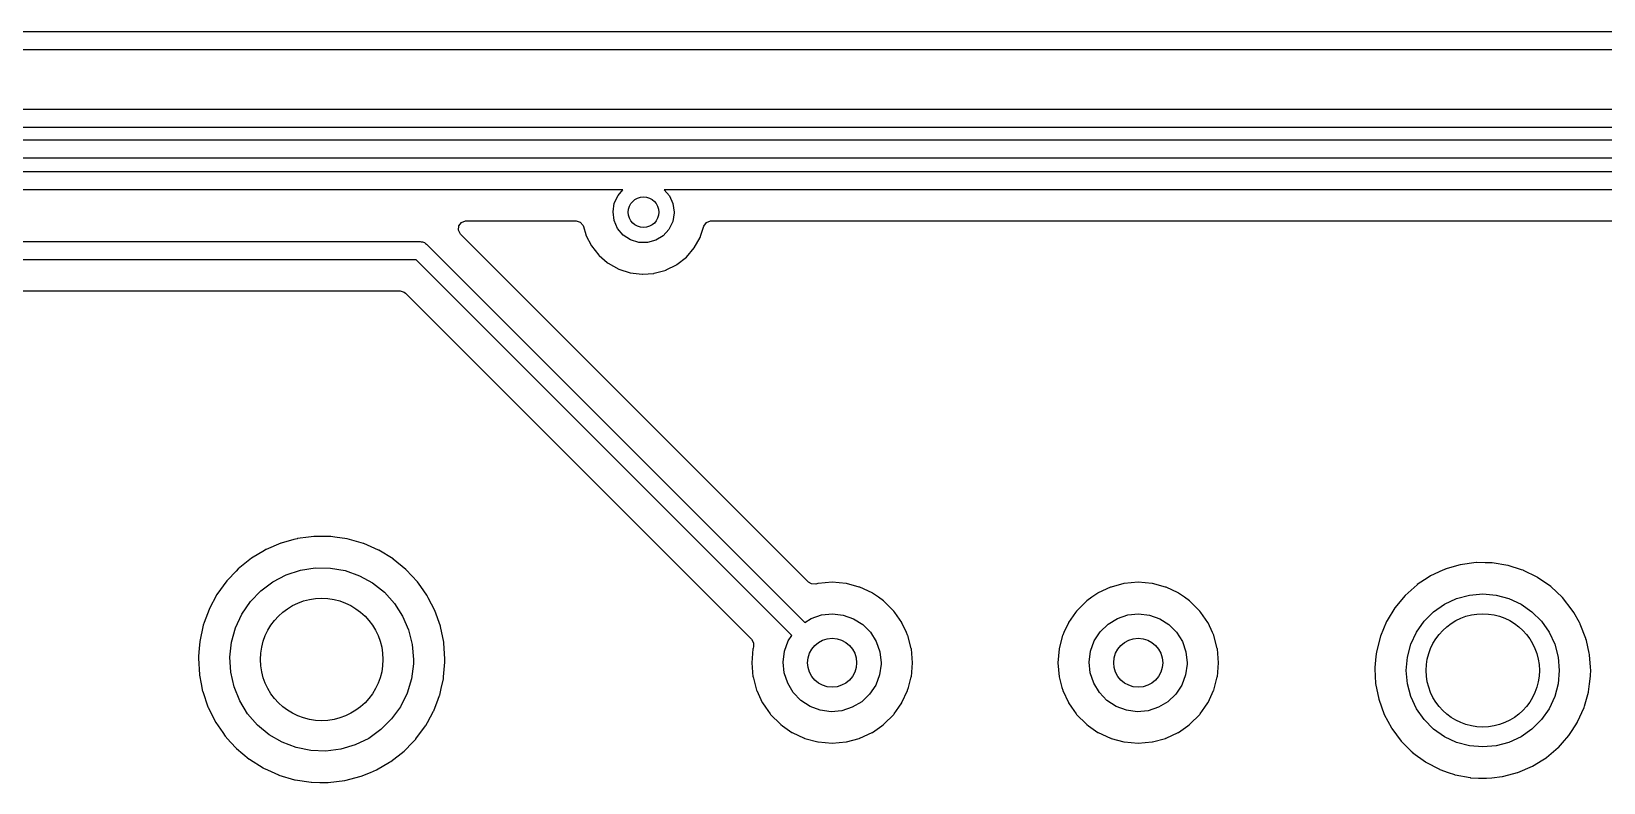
# Model space of a CAD drawing. Extents: x 123 to 292, y -246 to -33.
# Drawn here: x 183.81 to 209.49, y -45.65 to -33.38 of the extents above; entities that cross this region are included whole.
import ezdxf

# ---------------------------------------------------------------- set-up
doc = ezdxf.new("R2010")
doc.units = 0
doc.layers.add('BLACK', color=7, linetype='CONTINUOUS')

msp = doc.modelspace()

# ---------------------------------------------------------------- linework, layer by layer
at = {"layer": 'BLACK', "linetype": 'CONTINUOUS'}
for p, q in [((128.016, -33.378), (281.94, -33.378)), ((281.878, -33.678), (128.078, -33.678)), ((129.286, -34.648), (279.527, -34.648)), ((279.465, -34.948), (129.348, -34.948)), ((145.316, -35.1475), (266.184, -35.1475)), ((266.121, -35.4475), (145.379, -35.4475)), ((149.606, -35.664), (238.506, -35.664)), ((193.474, -35.964), (149.668, -35.964)), ((193.311, -36.3244), (193.332, -36.1843)), ((193.332, -36.1843), (193.393, -36.056)), ((193.393, -36.056), (193.474, -35.964)), ((238.444, -35.964), (194.148, -35.964)), ((194.148, -35.964), (194.232, -36.0611)), ((194.232, -36.0611), (194.29, -36.1902)), ((194.29, -36.1902), (194.31, -36.3305)), ((193.329, -36.4649), (193.311, -36.3244)), ((194.31, -36.3427), (194.287, -36.4825)), ((194.31, -36.3305), (194.31, -36.3427)), ((190.787, -36.6253), (190.792, -36.5545)), ((190.821, -36.6876), (190.787, -36.6253)), ((190.792, -36.5545), (190.834, -36.4976)), ((196.505, -42.3714), (190.821, -36.6876)), ((190.834, -36.4976), (190.901, -36.4728)), ((190.901, -36.4728), (190.91, -36.4725)), ((190.91, -36.4725), (192.707, -36.4725)), ((192.707, -36.4725), (192.775, -36.4925)), ((192.775, -36.4925), (192.822, -36.5462)), ((192.822, -36.5462), (192.828, -36.5638)), ((192.828, -36.5638), (192.866, -36.695)), ((192.866, -36.695), (192.868, -36.7035)), ((192.868, -36.7035), (192.959, -36.8794)), ((193.386, -36.5947), (193.329, -36.4649)), ((193.477, -36.7032), (193.386, -36.5947)), ((193.595, -36.7818), (193.477, -36.7032)), ((194.13, -36.7152), (194.009, -36.7894)), ((194.225, -36.6101), (194.13, -36.7152)), ((194.287, -36.4825), (194.225, -36.6101)), ((194.736, -36.7427), (194.748, -36.7068)), ((194.748, -36.7068), (194.797, -36.5587)), ((194.797, -36.5587), (194.838, -36.5004)), ((194.838, -36.5004), (194.904, -36.4732)), ((194.904, -36.4732), (194.917, -36.4725)), ((194.917, -36.4725), (229.331, -36.4725)), ((174.752, -36.807), (190.159, -36.807)), ((190.159, -36.807), (190.178, -36.8121)), ((190.178, -36.8121), (190.198, -36.8121)), ((190.198, -36.8121), (190.215, -36.822)), ((190.215, -36.822), (190.234, -36.8271)), ((190.234, -36.8271), (190.248, -36.8411)), ((190.248, -36.8411), (190.265, -36.8509)), ((190.265, -36.8509), (196.443, -43.0293)), ((192.959, -36.8794), (193.082, -37.0344)), ((193.731, -36.8241), (193.595, -36.7818)), ((193.872, -36.8267), (193.731, -36.8241)), ((194.009, -36.7894), (193.872, -36.8267)), ((194.509, -37.0643), (194.639, -36.9146)), ((194.639, -36.9146), (194.736, -36.7427)), ((190.097, -37.107), (174.814, -37.107)), ((196.232, -43.2418), (190.097, -37.107)), ((193.082, -37.0344), (193.086, -37.0384)), ((193.086, -37.0384), (193.086, -37.0384)), ((193.086, -37.0384), (193.217, -37.1501)), ((193.217, -37.1501), (193.232, -37.1626)), ((193.232, -37.1626), (193.405, -37.2591)), ((194.182, -37.2725), (194.348, -37.1889)), ((194.348, -37.1889), (194.353, -37.1861)), ((194.348, -37.1889), (194.348, -37.1889)), ((194.353, -37.1861), (194.509, -37.0643)), ((193.405, -37.2591), (193.593, -37.3202)), ((193.593, -37.3202), (193.789, -37.3436)), ((193.789, -37.3436), (193.795, -37.3432)), ((193.795, -37.3432), (193.98, -37.3289)), ((193.795, -37.3432), (193.795, -37.3432)), ((193.98, -37.3289), (193.986, -37.3285)), ((193.98, -37.3289), (193.98, -37.3289)), ((193.986, -37.3285), (194.177, -37.2753)), ((194.177, -37.2753), (194.182, -37.2725)), ((194.182, -37.2725), (194.182, -37.2725)), ((180.245, -37.6155), (189.834, -37.6155)), ((189.834, -37.6155), (189.902, -37.6355)), ((189.902, -37.6355), (189.923, -37.6524)), ((189.923, -37.6524), (192.754, -40.4835)), ((192.754, -40.4835), (195.573, -43.3026)), ((187.616, -41.8548), (187.407, -41.9796)), ((187.639, -41.8412), (187.616, -41.8548)), ((187.643, -41.8395), (187.639, -41.8412)), ((187.887, -41.7354), (187.643, -41.8395)), ((187.643, -41.8395), (187.643, -41.8395)), ((187.891, -41.7338), (187.887, -41.7354)), ((188.096, -41.6777), (187.891, -41.7338)), ((188.151, -41.6626), (188.096, -41.6777)), ((188.155, -41.6615), (188.151, -41.6626)), ((188.151, -41.6626), (188.151, -41.6626)), ((188.335, -41.6378), (188.155, -41.6615)), ((188.422, -41.6263), (188.335, -41.6378)), ((188.426, -41.6257), (188.422, -41.6263)), ((188.422, -41.6263), (188.422, -41.6263)), ((188.431, -41.6258), (188.426, -41.6257)), ((188.556, -41.6264), (188.431, -41.6258)), ((188.431, -41.6258), (188.431, -41.6258)), ((188.7, -41.6272), (188.556, -41.6264)), ((188.767, -41.6366), (188.7, -41.6272)), ((188.967, -41.6652), (188.767, -41.6366)), ((188.971, -41.6658), (188.967, -41.6652)), ((188.967, -41.6652), (188.967, -41.6652)), ((189.235, -41.7408), (188.971, -41.6658)), ((189.239, -41.7425), (189.235, -41.7408)), ((189.481, -41.8491), (189.239, -41.7425)), ((189.239, -41.7425), (189.239, -41.7425)), ((189.485, -41.8509), (189.481, -41.8491)), ((189.719, -41.994), (189.485, -41.8509)), ((187.404, -41.9818), (187.19, -42.1531)), ((187.407, -41.9796), (187.404, -41.9818)), ((187.407, -41.9796), (187.407, -41.9796)), ((189.722, -41.9967), (189.719, -41.994)), ((189.927, -42.1647), (189.722, -41.9967)), ((207.151, -42.0891), (206.9, -42.1622)), ((207.41, -42.0539), (207.151, -42.0891)), ((207.415, -42.0539), (207.41, -42.0539)), ((207.558, -42.0558), (207.415, -42.0539)), ((207.415, -42.0539), (207.415, -42.0539)), ((207.672, -42.0573), (207.558, -42.0558)), ((207.93, -42.0993), (207.672, -42.0573)), ((207.934, -42.1007), (207.93, -42.0993)), ((208.152, -42.1706), (207.934, -42.1007)), ((187.001, -42.3517), (186.842, -42.5741)), ((187.013, -42.3393), (187.001, -42.3517)), ((187.154, -42.1912), (187.013, -42.3393)), ((187.19, -42.1531), (187.154, -42.1912)), ((187.557, -42.5133), (187.753, -42.3657)), ((187.753, -42.3657), (187.971, -42.2522)), ((187.971, -42.2522), (188.205, -42.1758)), ((188.205, -42.1758), (188.448, -42.1386)), ((188.448, -42.1386), (188.694, -42.1416)), ((188.694, -42.1416), (188.936, -42.1847)), ((188.936, -42.1847), (189.168, -42.2668)), ((189.168, -42.2668), (189.383, -42.3856)), ((189.931, -42.1674), (189.927, -42.1647)), ((189.927, -42.1647), (189.927, -42.1647)), ((189.934, -42.1705), (189.931, -42.1674)), ((189.934, -42.1706), (189.934, -42.1705)), ((190.026, -42.2697), (189.934, -42.1706)), ((190.117, -42.368), (190.026, -42.2697)), ((190.172, -42.446), (190.117, -42.368)), ((206.624, -42.297), (206.448, -42.4124)), ((206.663, -42.2717), (206.624, -42.297)), ((206.864, -42.1792), (206.663, -42.2717)), ((206.896, -42.1642), (206.864, -42.1792)), ((206.9, -42.1622), (206.896, -42.1642)), ((206.896, -42.1642), (206.896, -42.1642)), ((208.179, -42.179), (208.152, -42.1706)), ((208.183, -42.181), (208.179, -42.179)), ((208.409, -42.2925), (208.183, -42.181)), ((208.183, -42.181), (208.183, -42.181)), ((208.413, -42.2946), (208.409, -42.2925)), ((208.628, -42.4436), (208.413, -42.2946)), ((186.842, -42.5741), (186.714, -42.8161)), ((187.387, -42.691), (187.557, -42.5133)), ((189.383, -42.3856), (189.576, -42.5379)), ((189.576, -42.5379), (189.741, -42.7197)), ((190.27, -42.5859), (190.172, -42.446)), ((190.275, -42.5921), (190.27, -42.5859)), ((190.277, -42.5959), (190.275, -42.5921)), ((190.293, -42.6269), (190.277, -42.5959)), ((190.277, -42.5959), (190.277, -42.5959)), ((190.4, -42.8354), (190.293, -42.6269)), ((196.555, -42.4023), (196.505, -42.3714)), ((196.626, -42.404), (196.555, -42.4023)), ((196.657, -42.3959), (196.626, -42.404)), ((196.662, -42.3945), (196.657, -42.3959)), ((196.657, -42.3959), (196.657, -42.3959)), ((196.89, -42.3745), (196.662, -42.3945)), ((197.118, -42.3945), (196.89, -42.3745)), ((197.123, -42.3959), (197.118, -42.3945)), ((197.334, -42.4523), (197.123, -42.3959)), ((197.123, -42.3959), (197.123, -42.3959)), ((197.339, -42.4537), (197.334, -42.4523)), ((197.334, -42.4523), (197.334, -42.4523)), ((197.344, -42.456), (197.339, -42.4537)), ((197.542, -42.5482), (197.344, -42.456)), ((197.344, -42.456), (197.344, -42.456)), ((197.547, -42.5505), (197.542, -42.5482)), ((197.542, -42.5482), (197.542, -42.5482)), ((197.645, -42.6194), (197.547, -42.5505)), ((197.73, -42.6786), (197.645, -42.6194)), ((201.135, -42.6194), (201.05, -42.6786)), ((201.233, -42.5505), (201.135, -42.6194)), ((201.238, -42.5482), (201.233, -42.5505)), ((201.436, -42.456), (201.238, -42.5482)), ((201.238, -42.5482), (201.238, -42.5482)), ((201.441, -42.4537), (201.436, -42.456)), ((201.436, -42.456), (201.436, -42.456)), ((201.446, -42.4523), (201.441, -42.4537)), ((201.657, -42.3959), (201.446, -42.4523)), ((201.446, -42.4523), (201.446, -42.4523)), ((201.662, -42.3945), (201.657, -42.3959)), ((201.657, -42.3959), (201.657, -42.3959)), ((201.89, -42.3745), (201.662, -42.3945)), ((202.118, -42.3945), (201.89, -42.3745)), ((202.123, -42.3959), (202.118, -42.3945)), ((202.334, -42.4523), (202.123, -42.3959)), ((202.123, -42.3959), (202.123, -42.3959)), ((202.339, -42.4537), (202.334, -42.4523)), ((202.334, -42.4523), (202.334, -42.4523)), ((202.344, -42.456), (202.339, -42.4537)), ((202.542, -42.5482), (202.344, -42.456)), ((202.344, -42.456), (202.344, -42.456)), ((202.547, -42.5505), (202.542, -42.5482)), ((202.542, -42.5482), (202.542, -42.5482)), ((202.645, -42.6194), (202.547, -42.5505)), ((202.73, -42.6786), (202.645, -42.6194)), ((206.249, -42.589), (206.082, -42.79)), ((206.444, -42.415), (206.249, -42.589)), ((206.448, -42.4124), (206.444, -42.415)), ((206.448, -42.4124), (206.448, -42.4124)), ((207.09, -42.6394), (207.301, -42.583)), ((207.301, -42.583), (207.518, -42.564)), ((207.518, -42.564), (207.735, -42.583)), ((207.735, -42.583), (207.946, -42.6394)), ((208.818, -42.6226), (208.628, -42.4436)), ((208.98, -42.8279), (208.818, -42.6226)), ((186.712, -42.8202), (186.635, -43.0313)), ((186.714, -42.8161), (186.712, -42.8201)), ((186.712, -42.8201), (186.712, -42.8202)), ((187.248, -42.8941), (187.387, -42.691)), ((189.741, -42.7197), (189.875, -42.9261)), ((190.492, -43.0936), (190.4, -42.8354)), ((197.734, -42.6818), (197.73, -42.6786)), ((197.73, -42.6786), (197.73, -42.6786)), ((197.896, -42.8437), (197.734, -42.6818)), ((197.899, -42.8482), (197.896, -42.8437)), ((197.914, -42.8685), (197.899, -42.8482)), ((197.899, -42.8482), (197.899, -42.8482)), ((198.028, -43.0313), (197.914, -42.8685)), ((200.866, -42.8685), (200.752, -43.0313)), ((200.881, -42.8482), (200.866, -42.8685)), ((200.884, -42.8437), (200.881, -42.8482)), ((200.881, -42.8482), (200.881, -42.8482)), ((201.046, -42.6818), (200.884, -42.8437)), ((201.05, -42.6786), (201.046, -42.6818)), ((201.05, -42.6786), (201.05, -42.6786)), ((202.734, -42.6818), (202.73, -42.6786)), ((202.73, -42.6786), (202.73, -42.6786)), ((202.896, -42.8437), (202.734, -42.6818)), ((202.899, -42.8482), (202.896, -42.8437)), ((202.914, -42.8685), (202.899, -42.8482)), ((202.899, -42.8482), (202.899, -42.8482)), ((203.028, -43.0313), (202.914, -42.8685)), ((206.08, -42.794), (205.956, -42.9981)), ((206.082, -42.79), (206.08, -42.794)), ((206.56, -43.0105), (206.715, -42.8564)), ((206.715, -42.8564), (206.893, -42.7315)), ((206.893, -42.7315), (207.09, -42.6394)), ((207.946, -42.6394), (208.143, -42.7315)), ((208.143, -42.7315), (208.321, -42.8564)), ((208.321, -42.8564), (208.476, -43.0105)), ((209.003, -42.8688), (208.98, -42.8279)), ((209.096, -43.0313), (209.003, -42.8688)), ((186.619, -43.0733), (186.561, -43.3409)), ((186.635, -43.0313), (186.619, -43.0733)), ((187.079, -43.3539), (187.145, -43.117)), ((187.145, -43.117), (187.248, -42.8941)), ((189.875, -42.9261), (189.973, -43.1516)), ((190.493, -43.0978), (190.492, -43.0936)), ((190.546, -43.3541), (190.493, -43.0978)), ((196.443, -43.0293), (196.549, -42.9641)), ((196.549, -42.9641), (196.718, -42.9067)), ((196.718, -42.9067), (196.896, -42.888)), ((196.896, -42.888), (197.073, -42.9091)), ((197.073, -42.9091), (197.241, -42.969)), ((197.241, -42.969), (197.391, -43.0645)), ((197.391, -43.0645), (197.517, -43.1911)), ((198.03, -43.0362), (198.028, -43.0313)), ((198.105, -43.1965), (198.03, -43.0362)), ((198.03, -43.0362), (198.03, -43.0362)), ((200.75, -43.0362), (200.675, -43.1965)), ((200.752, -43.0313), (200.75, -43.0362)), ((200.75, -43.0362), (200.75, -43.0362)), ((201.27, -43.1824), (201.397, -43.0576)), ((201.397, -43.0576), (201.549, -42.9641)), ((201.549, -42.9641), (201.718, -42.9067)), ((201.718, -42.9067), (201.896, -42.888)), ((201.896, -42.888), (202.073, -42.9091)), ((202.073, -42.9091), (202.241, -42.969)), ((202.241, -42.969), (202.391, -43.0645)), ((202.391, -43.0645), (202.517, -43.1911)), ((203.03, -43.0362), (203.028, -43.0313)), ((203.105, -43.1965), (203.03, -43.0362)), ((203.03, -43.0362), (203.03, -43.0362)), ((205.947, -43.0134), (205.846, -43.2545)), ((205.956, -42.9981), (205.947, -43.0134)), ((206.435, -43.189), (206.56, -43.0105)), ((208.476, -43.0105), (208.601, -43.189)), ((209.11, -43.0548), (209.096, -43.0313)), ((209.111, -43.0592), (209.11, -43.0548)), ((209.203, -43.2941), (209.111, -43.0592)), ((209.111, -43.0592), (209.111, -43.0592)), ((186.561, -43.3409), (186.552, -43.4546)), ((187.053, -43.5983), (187.079, -43.3539)), ((189.973, -43.1516), (190.033, -43.39)), ((190.033, -43.39), (190.053, -43.635)), ((190.547, -43.3617), (190.546, -43.3541)), ((190.548, -43.366), (190.547, -43.3617)), ((190.566, -43.6319), (190.548, -43.366)), ((190.548, -43.366), (190.548, -43.366)), ((195.573, -43.3026), (195.607, -43.3649)), ((195.607, -43.3649), (195.606, -43.4243)), ((196.112, -43.4999), (196.173, -43.3323)), ((196.173, -43.3323), (196.232, -43.2418)), ((197.517, -43.1911), (197.611, -43.3423)), ((197.611, -43.3423), (197.67, -43.5108)), ((198.124, -43.2388), (198.105, -43.1965)), ((198.126, -43.2441), (198.124, -43.2388)), ((198.182, -43.4546), (198.126, -43.2441)), ((198.126, -43.2441), (198.126, -43.2441)), ((200.654, -43.2441), (200.598, -43.4546)), ((200.656, -43.2388), (200.654, -43.2441)), ((200.654, -43.2441), (200.654, -43.2441)), ((200.675, -43.1965), (200.656, -43.2388)), ((201.112, -43.4999), (201.173, -43.3323)), ((201.173, -43.3323), (201.27, -43.1824)), ((202.517, -43.1911), (202.611, -43.3423)), ((202.611, -43.3423), (202.67, -43.5108)), ((203.124, -43.2388), (203.105, -43.1965)), ((203.126, -43.2441), (203.124, -43.2388)), ((203.182, -43.4546), (203.126, -43.2441)), ((203.126, -43.2441), (203.126, -43.2441)), ((205.846, -43.2545), (205.781, -43.5078)), ((206.287, -43.5969), (206.343, -43.3865)), ((206.343, -43.3865), (206.435, -43.189)), ((208.601, -43.189), (208.693, -43.3865)), ((208.693, -43.3865), (208.749, -43.5969)), ((209.204, -43.2984), (209.203, -43.2941)), ((209.211, -43.3274), (209.204, -43.2984)), ((209.257, -43.5296), (209.211, -43.3274)), ((186.542, -43.5816), (186.54, -43.6139)), ((186.54, -43.6139), (186.555, -43.8873)), ((186.552, -43.4546), (186.542, -43.5816)), ((187.067, -43.8437), (187.053, -43.5983)), ((190.053, -43.635), (190.051, -43.7082)), ((190.565, -43.6771), (190.566, -43.635)), ((190.566, -43.635), (190.566, -43.6319)), ((195.596, -43.4599), (195.577, -43.688)), ((195.598, -43.4546), (195.596, -43.4599)), ((195.606, -43.4243), (195.598, -43.4546)), ((196.09, -43.6768), (196.112, -43.4999)), ((197.67, -43.5108), (197.69, -43.688)), ((198.184, -43.4599), (198.182, -43.4546)), ((198.203, -43.688), (198.184, -43.4599)), ((200.596, -43.4599), (200.577, -43.688)), ((200.598, -43.4546), (200.596, -43.4599)), ((201.09, -43.6768), (201.112, -43.4999)), ((202.67, -43.5108), (202.69, -43.688)), ((203.184, -43.4599), (203.182, -43.4546)), ((203.203, -43.688), (203.184, -43.4599)), ((205.773, -43.5868), (205.755, -43.7678)), ((205.781, -43.5124), (205.773, -43.5868)), ((205.781, -43.5078), (205.781, -43.5124)), ((205.781, -43.5124), (205.781, -43.5124)), ((206.268, -43.814), (206.287, -43.5969)), ((208.749, -43.5969), (208.768, -43.814)), ((209.262, -43.5533), (209.257, -43.5296)), ((209.262, -43.558), (209.262, -43.5533)), ((209.277, -43.7609), (209.262, -43.558)), ((209.262, -43.558), (209.262, -43.558)), ((186.555, -43.8873), (186.556, -43.8915)), ((186.556, -43.8915), (186.556, -43.8915)), ((186.556, -43.8915), (186.584, -44.0335)), ((187.121, -44.0835), (187.067, -43.8437)), ((190.051, -43.7082), (190.019, -43.9519)), ((190.544, -43.9161), (190.565, -43.6796)), ((190.565, -43.6796), (190.565, -43.6771)), ((190.565, -43.6796), (190.565, -43.6796)), ((195.577, -43.688), (195.596, -43.9161)), ((196.107, -43.8543), (196.09, -43.6768)), ((196.164, -44.0236), (196.107, -43.8543)), ((197.665, -43.887), (197.602, -44.0537)), ((197.69, -43.7103), (197.665, -43.887)), ((197.69, -43.688), (197.69, -43.7103)), ((198.184, -43.9161), (198.203, -43.688)), ((200.577, -43.688), (200.596, -43.9161)), ((201.107, -43.8543), (201.09, -43.6768)), ((201.164, -44.0236), (201.107, -43.8543)), ((202.665, -43.887), (202.602, -44.0537)), ((202.69, -43.7103), (202.665, -43.887)), ((202.69, -43.688), (202.69, -43.7103)), ((203.184, -43.9161), (203.197, -43.7678)), ((203.197, -43.7678), (203.203, -43.688)), ((205.755, -43.7678), (205.755, -43.7725)), ((205.755, -43.7725), (205.756, -43.7875)), ((205.755, -43.7725), (205.755, -43.7725)), ((205.756, -43.7875), (205.768, -44.0289)), ((206.287, -44.0311), (206.268, -43.814)), ((208.768, -43.814), (208.749, -44.0311)), ((209.263, -44.0335), (209.279, -43.9094)), ((209.281, -43.814), (209.277, -43.7609)), ((209.279, -43.8915), (209.281, -43.8172)), ((209.279, -43.9063), (209.279, -43.8915)), ((209.279, -43.9094), (209.279, -43.9063)), ((209.279, -43.9094), (209.279, -43.9094)), ((209.281, -43.8172), (209.281, -43.814)), ((186.584, -44.0335), (186.608, -44.156)), ((186.608, -44.156), (186.609, -44.1601)), ((186.609, -44.1601), (186.609, -44.1601)), ((186.609, -44.1601), (186.694, -44.4069)), ((187.214, -44.3113), (187.121, -44.0835)), ((190.019, -43.9519), (189.947, -44.1871)), ((190.48, -44.2168), (190.505, -44.1084)), ((190.505, -44.1084), (190.54, -43.9541)), ((190.54, -43.9541), (190.541, -43.9499)), ((190.54, -43.9541), (190.54, -43.9541)), ((190.541, -43.9499), (190.544, -43.9161)), ((195.596, -43.9161), (195.598, -43.9214)), ((195.598, -43.9214), (195.598, -43.9214)), ((195.598, -43.9214), (195.644, -44.0938)), ((195.644, -44.0938), (195.656, -44.1372)), ((195.656, -44.1372), (195.658, -44.1422)), ((195.658, -44.1422), (195.658, -44.1422)), ((195.658, -44.1422), (195.75, -44.3398)), ((196.256, -44.1761), (196.164, -44.0236)), ((197.602, -44.0537), (197.503, -44.2022)), ((198.03, -44.3398), (198.122, -44.1422)), ((198.122, -44.1422), (198.124, -44.1372)), ((198.122, -44.1422), (198.122, -44.1422)), ((198.124, -44.1372), (198.136, -44.0938)), ((198.136, -44.0938), (198.182, -43.9214)), ((198.182, -43.9214), (198.184, -43.9161)), ((198.182, -43.9214), (198.182, -43.9214)), ((200.596, -43.9161), (200.598, -43.9214)), ((200.598, -43.9214), (200.598, -43.9214)), ((200.598, -43.9214), (200.644, -44.0938)), ((200.644, -44.0938), (200.656, -44.1372)), ((200.656, -44.1372), (200.658, -44.1422)), ((200.658, -44.1422), (200.658, -44.1422)), ((200.658, -44.1422), (200.75, -44.3398)), ((201.256, -44.1761), (201.164, -44.0236)), ((202.602, -44.0537), (202.503, -44.2022)), ((203.03, -44.3398), (203.122, -44.1422)), ((203.122, -44.1422), (203.124, -44.1372)), ((203.122, -44.1422), (203.122, -44.1422)), ((203.124, -44.1372), (203.136, -44.0938)), ((203.136, -44.0938), (203.182, -43.9214)), ((203.182, -43.9214), (203.184, -43.9161)), ((203.182, -43.9214), (203.182, -43.9214)), ((205.768, -44.0289), (205.819, -44.2853)), ((206.343, -44.2415), (206.287, -44.0311)), ((208.749, -44.0311), (208.693, -44.2415)), ((209.245, -44.1701), (209.246, -44.1656)), ((209.246, -44.1656), (209.263, -44.0335)), ((186.694, -44.4069), (186.697, -44.4151)), ((186.697, -44.4151), (186.82, -44.6598)), ((187.342, -44.5209), (187.214, -44.3113)), ((189.838, -44.4075), (189.695, -44.6071)), ((189.947, -44.1871), (189.838, -44.4075)), ((190.383, -44.473), (190.454, -44.2853)), ((190.454, -44.2853), (190.478, -44.2209)), ((190.478, -44.2209), (190.48, -44.2168)), ((190.478, -44.2209), (190.478, -44.2209)), ((195.75, -44.3398), (195.75, -44.3398)), ((195.75, -44.3398), (195.752, -44.3447)), ((195.752, -44.3447), (195.8, -44.4126)), ((195.8, -44.4126), (195.878, -44.5239)), ((196.38, -44.3044), (196.256, -44.1761)), ((196.529, -44.4021), (196.38, -44.3044)), ((196.696, -44.4642), (196.529, -44.4021)), ((197.22, -44.4165), (197.051, -44.4717)), ((197.374, -44.3252), (197.22, -44.4165)), ((197.503, -44.2022), (197.374, -44.3252)), ((197.902, -44.5239), (197.98, -44.4126)), ((197.98, -44.4126), (198.028, -44.3447)), ((198.028, -44.3447), (198.03, -44.3398)), ((198.03, -44.3398), (198.03, -44.3398)), ((200.75, -44.3398), (200.75, -44.3398)), ((200.75, -44.3398), (200.752, -44.3447)), ((200.752, -44.3447), (200.8, -44.4126)), ((200.8, -44.4126), (200.878, -44.5239)), ((201.38, -44.3044), (201.256, -44.1761)), ((201.529, -44.4021), (201.38, -44.3044)), ((201.696, -44.4642), (201.529, -44.4021)), ((202.22, -44.4165), (202.051, -44.4717)), ((202.374, -44.3252), (202.22, -44.4165)), ((202.503, -44.2022), (202.374, -44.3252)), ((202.902, -44.5239), (202.98, -44.4126)), ((202.98, -44.4126), (203.028, -44.3447)), ((203.028, -44.3447), (203.03, -44.3398)), ((203.03, -44.3398), (203.03, -44.3398)), ((205.819, -44.2853), (205.907, -44.5313)), ((206.435, -44.439), (206.343, -44.2415)), ((208.693, -44.2415), (208.601, -44.439)), ((209.068, -44.6554), (209.175, -44.4171)), ((209.175, -44.4171), (209.181, -44.3974)), ((209.181, -44.3974), (209.245, -44.1701)), ((209.245, -44.1701), (209.245, -44.1701)), ((186.82, -44.6598), (186.822, -44.6633)), ((186.822, -44.6633), (186.822, -44.6633)), ((186.822, -44.6633), (186.936, -44.8286)), ((187.503, -44.7067), (187.342, -44.5209)), ((189.695, -44.6071), (189.521, -44.7807)), ((190.252, -44.7137), (190.28, -44.6633)), ((190.28, -44.6633), (190.381, -44.4768)), ((190.381, -44.4768), (190.383, -44.473)), ((190.381, -44.4768), (190.381, -44.4768)), ((195.878, -44.5239), (195.884, -44.5323)), ((195.884, -44.5323), (196.046, -44.6942)), ((196.873, -44.4878), (196.696, -44.4642)), ((197.051, -44.4717), (196.873, -44.4878)), ((197.734, -44.6942), (197.896, -44.5323)), ((197.896, -44.5323), (197.902, -44.5239)), ((200.878, -44.5239), (200.884, -44.5323)), ((200.884, -44.5323), (201.046, -44.6942)), ((201.873, -44.4878), (201.696, -44.4642)), ((202.051, -44.4717), (201.873, -44.4878)), ((202.734, -44.6942), (202.896, -44.5323)), ((202.896, -44.5323), (202.902, -44.5239)), ((205.907, -44.5313), (205.909, -44.5354)), ((205.909, -44.5354), (206.027, -44.7538)), ((206.56, -44.6175), (206.435, -44.439)), ((206.715, -44.7716), (206.56, -44.6175)), ((208.476, -44.6175), (208.321, -44.7716)), ((208.601, -44.439), (208.476, -44.6175)), ((208.978, -44.7954), (209.065, -44.6594)), ((209.065, -44.6594), (209.068, -44.6554)), ((186.936, -44.8286), (186.975, -44.8855)), ((186.975, -44.8855), (186.978, -44.8886)), ((186.978, -44.8886), (186.978, -44.8886)), ((186.978, -44.8886), (187.064, -44.9833)), ((187.692, -44.8637), (187.503, -44.7067)), ((187.905, -44.9877), (187.692, -44.8637)), ((189.321, -44.9234), (189.1, -45.0315)), ((189.521, -44.7807), (189.321, -44.9234)), ((190.037, -44.9892), (190.09, -44.9344)), ((190.09, -44.9344), (190.093, -44.9309)), ((190.093, -44.9309), (190.25, -44.7171)), ((190.093, -44.9309), (190.093, -44.9309)), ((190.25, -44.7171), (190.252, -44.7137)), ((196.046, -44.6942), (196.05, -44.6974)), ((196.05, -44.6974), (196.05, -44.6974)), ((196.05, -44.6974), (196.078, -44.7171)), ((196.078, -44.7171), (196.233, -44.8255)), ((196.233, -44.8255), (196.238, -44.8278)), ((196.238, -44.8278), (196.238, -44.8278)), ((196.238, -44.8278), (196.436, -44.92)), ((196.436, -44.92), (196.441, -44.9223)), ((196.441, -44.9223), (196.446, -44.9237)), ((196.446, -44.9237), (196.446, -44.9237)), ((196.446, -44.9237), (196.657, -44.9801)), ((197.123, -44.9801), (197.334, -44.9237)), ((197.334, -44.9237), (197.339, -44.9223)), ((197.334, -44.9237), (197.334, -44.9237)), ((197.339, -44.9223), (197.344, -44.92)), ((197.344, -44.92), (197.542, -44.8278)), ((197.542, -44.8278), (197.547, -44.8255)), ((197.542, -44.8278), (197.542, -44.8278)), ((197.547, -44.8255), (197.702, -44.7171)), ((197.702, -44.7171), (197.73, -44.6974)), ((197.73, -44.6974), (197.734, -44.6942)), ((197.73, -44.6974), (197.73, -44.6974)), ((201.046, -44.6942), (201.05, -44.6974)), ((201.05, -44.6974), (201.05, -44.6974)), ((201.05, -44.6974), (201.078, -44.7171)), ((201.078, -44.7171), (201.233, -44.8255)), ((201.233, -44.8255), (201.238, -44.8278)), ((201.238, -44.8278), (201.238, -44.8278)), ((201.238, -44.8278), (201.436, -44.92)), ((201.436, -44.92), (201.441, -44.9223)), ((201.441, -44.9223), (201.446, -44.9237)), ((201.446, -44.9237), (201.446, -44.9237)), ((201.446, -44.9237), (201.657, -44.9801)), ((202.123, -44.9801), (202.334, -44.9237)), ((202.334, -44.9237), (202.339, -44.9223)), ((202.334, -44.9237), (202.334, -44.9237)), ((202.339, -44.9223), (202.344, -44.92)), ((202.344, -44.92), (202.542, -44.8278)), ((202.542, -44.8278), (202.547, -44.8255)), ((202.542, -44.8278), (202.542, -44.8278)), ((202.547, -44.8255), (202.702, -44.7171)), ((202.702, -44.7171), (202.73, -44.6974)), ((202.73, -44.6974), (202.734, -44.6942)), ((202.73, -44.6974), (202.73, -44.6974)), ((206.027, -44.7538), (206.031, -44.7615)), ((206.031, -44.7615), (206.034, -44.7652)), ((206.034, -44.7652), (206.034, -44.7652)), ((206.034, -44.7652), (206.184, -44.9672)), ((206.893, -44.8965), (206.715, -44.7716)), ((207.09, -44.9886), (206.893, -44.8965)), ((208.143, -44.8965), (207.946, -44.9886)), ((208.321, -44.7716), (208.143, -44.8965)), ((208.821, -44.9958), (208.923, -44.8788)), ((208.923, -44.8788), (208.926, -44.8753)), ((208.923, -44.8788), (208.923, -44.8788)), ((208.926, -44.8753), (208.978, -44.7954)), ((187.064, -44.9833), (187.159, -45.088)), ((187.159, -45.088), (187.369, -45.2637)), ((188.134, -45.0754), (187.905, -44.9877)), ((188.375, -45.1244), (188.134, -45.0754)), ((188.621, -45.1334), (188.375, -45.1244)), ((188.865, -45.1022), (188.621, -45.1334)), ((189.1, -45.0315), (188.865, -45.1022)), ((189.684, -45.3), (189.9, -45.1311)), ((189.9, -45.1311), (189.905, -45.126)), ((189.905, -45.126), (190.037, -44.9892)), ((196.657, -44.9801), (196.657, -44.9801)), ((196.657, -44.9801), (196.662, -44.9815)), ((196.662, -44.9815), (196.89, -45.0015)), ((196.89, -45.0015), (197.118, -44.9815)), ((197.118, -44.9815), (197.123, -44.9801)), ((197.123, -44.9801), (197.123, -44.9801)), ((201.657, -44.9801), (201.657, -44.9801)), ((201.657, -44.9801), (201.662, -44.9815)), ((201.662, -44.9815), (201.89, -45.0015)), ((201.89, -45.0015), (202.118, -44.9815)), ((202.118, -44.9815), (202.123, -44.9801)), ((202.123, -44.9801), (202.123, -44.9801)), ((206.184, -44.9672), (206.184, -44.9672)), ((206.184, -44.9672), (206.187, -44.9709)), ((206.187, -44.9709), (206.19, -44.9742)), ((206.19, -44.9742), (206.19, -44.9742)), ((206.19, -44.9742), (206.348, -45.1308)), ((206.348, -45.1308), (206.373, -45.1549)), ((206.373, -45.1549), (206.377, -45.1577)), ((206.377, -45.1577), (206.377, -45.1577)), ((206.377, -45.1577), (206.58, -45.3067)), ((207.301, -45.045), (207.09, -44.9886)), ((207.518, -45.064), (207.301, -45.045)), ((207.735, -45.045), (207.518, -45.064)), ((207.946, -44.9886), (207.735, -45.045)), ((208.558, -45.2376), (208.75, -45.0748)), ((208.75, -45.0748), (208.754, -45.0718)), ((208.75, -45.0748), (208.75, -45.0748)), ((208.754, -45.0718), (208.821, -44.9958)), ((187.369, -45.2637), (187.373, -45.266)), ((187.373, -45.266), (187.598, -45.4069)), ((187.598, -45.4069), (187.598, -45.4069)), ((187.598, -45.4069), (187.601, -45.4092)), ((187.601, -45.4092), (187.669, -45.4398)), ((187.669, -45.4398), (187.847, -45.5201)), ((189.348, -45.4795), (189.448, -45.4382)), ((189.448, -45.4382), (189.66, -45.3142)), ((189.66, -45.3142), (189.681, -45.3022)), ((189.681, -45.3022), (189.684, -45.3)), ((189.681, -45.3022), (189.681, -45.3022)), ((206.58, -45.3067), (206.584, -45.3095)), ((206.584, -45.3095), (206.588, -45.3117)), ((206.588, -45.3117), (206.588, -45.3117)), ((206.588, -45.3117), (206.811, -45.429)), ((206.811, -45.429), (206.811, -45.429)), ((206.811, -45.429), (206.815, -45.4312)), ((206.815, -45.4312), (206.953, -45.4795)), ((208.092, -45.4814), (208.332, -45.3782)), ((208.332, -45.3782), (208.497, -45.2761)), ((208.497, -45.2761), (208.551, -45.2431)), ((208.551, -45.2431), (208.555, -45.2406)), ((208.551, -45.2431), (208.551, -45.2431)), ((208.555, -45.2406), (208.558, -45.2376)), ((208.558, -45.2376), (208.558, -45.2376)), ((187.847, -45.5201), (187.847, -45.5201)), ((187.847, -45.5201), (187.851, -45.5219)), ((187.851, -45.5219), (187.855, -45.5231)), ((187.855, -45.5231), (187.855, -45.5231)), ((187.855, -45.5231), (188.109, -45.5985)), ((188.109, -45.5985), (188.109, -45.5985)), ((188.109, -45.5985), (188.114, -45.5997)), ((188.114, -45.5997), (188.118, -45.6003)), ((188.118, -45.6003), (188.118, -45.6003)), ((188.118, -45.6003), (188.38, -45.6404)), ((188.38, -45.6404), (188.38, -45.6404)), ((188.38, -45.6404), (188.384, -45.6411)), ((188.384, -45.6411), (188.524, -45.6433)), ((188.524, -45.6433), (188.654, -45.6453)), ((188.654, -45.6453), (188.654, -45.6453)), ((188.654, -45.6453), (188.658, -45.6454)), ((188.658, -45.6454), (188.93, -45.6125)), ((188.93, -45.6125), (189.195, -45.543)), ((189.195, -45.543), (189.199, -45.5414)), ((189.199, -45.5414), (189.348, -45.4795)), ((189.199, -45.5414), (189.199, -45.5414)), ((206.953, -45.4795), (207.054, -45.5146)), ((207.054, -45.5146), (207.062, -45.5173)), ((207.062, -45.5173), (207.066, -45.5182)), ((207.066, -45.5182), (207.314, -45.5652)), ((207.314, -45.5652), (207.314, -45.5652)), ((207.314, -45.5652), (207.318, -45.5661)), ((207.318, -45.5661), (207.449, -45.5712)), ((207.449, -45.5712), (207.575, -45.5762)), ((207.575, -45.5762), (207.575, -45.5762)), ((207.575, -45.5762), (207.58, -45.5764)), ((207.58, -45.5764), (207.667, -45.5667)), ((207.667, -45.5667), (207.835, -45.5484)), ((207.835, -45.5484), (207.839, -45.5479)), ((207.835, -45.5484), (207.835, -45.5484)), ((207.839, -45.5479), (207.864, -45.5414)), ((207.864, -45.5414), (208.088, -45.4825)), ((208.088, -45.4825), (208.092, -45.4814)), ((208.088, -45.4825), (208.088, -45.4825))]:
    msp.add_line(p, q, dxfattribs=at)
at = {"layer": 'BLACK'}
for centre, radius in [((193.81, -36.3305), 0.25), ((188.553, -43.635), 1), ((207.518, -43.814), 0.925), ((196.89, -43.688), 0.4), ((201.89, -43.688), 0.4)]:
    msp.add_circle(centre, radius, dxfattribs=at)

doc.saveas('drawing.dxf')
